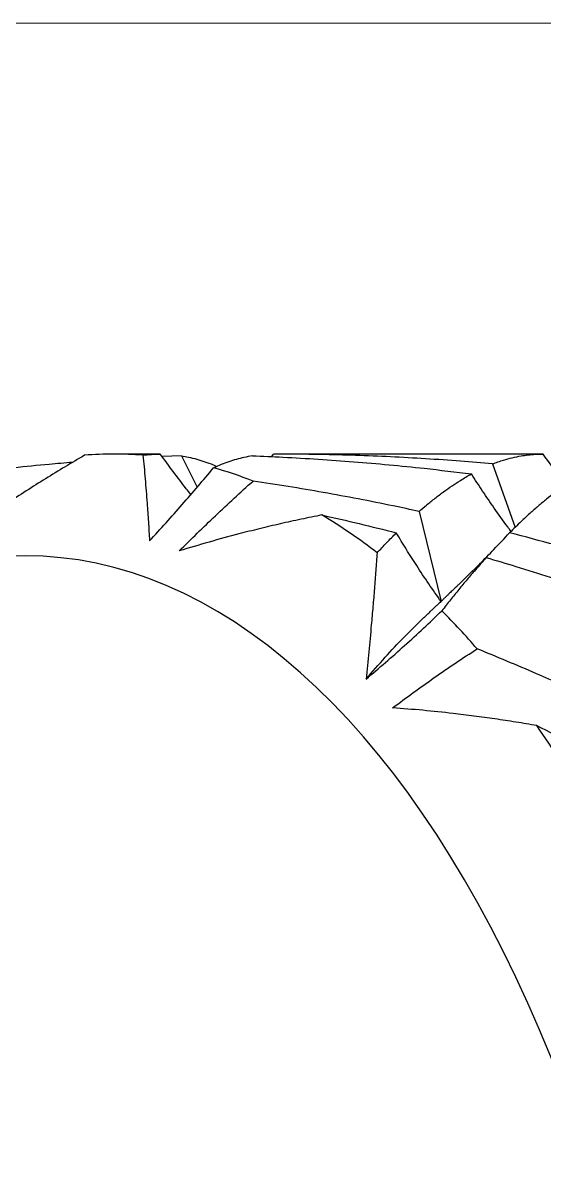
# Model space of a CAD drawing. Header units: inches. Extents: x 0.04 to 1.76, y 0.04 to 1.35.
# Drawn here: x 1.4794 to 1.513, y 1.274 to 1.3481 of the extents above; entities that cross this region are included whole.
import ezdxf

# ---------------------------------------------------------------- set-up
doc = ezdxf.new("R2010")
doc.units = ezdxf.units.IN
doc.header["$LTSCALE"] = 0.16341
doc.header["$MEASUREMENT"] = 0
doc.linetypes.add('SLD-Solid', pattern=[0])

msp = doc.modelspace()

# ---------------------------------------------------------------- linework, layer by layer
at = {"color": 7, "linetype": 'SLD-Solid', "lineweight": 18}
msp.add_line((1.7566575, 1.3481325), (0.0408525, 1.3481325), dxfattribs=at)
at = {"color": 7, "linetype": 'SLD-Solid', "lineweight": 25}
for p, q in [((1.4882930643, 1.3203334218), (1.4852889351, 1.3203334218)), ((1.4896603983, 1.320221694), (1.4884147742, 1.3201681812)), ((1.4896603983, 1.320221694), (1.4906737489, 1.3181949836)), ((1.4954772006, 1.3201672738), (1.4955993322, 1.3203334218)), ((1.5129778297, 1.3203334218), (1.4955993322, 1.3203334218)), ((1.5097155597, 1.3196977494), (1.5111772926, 1.315603172)), ((1.5049860432, 1.316633966), (1.5064070366, 1.3108205553)), ((1.5093137466, 1.3136625605), (1.5076513775, 1.3120371956))]:
    msp.add_line(p, q, dxfattribs=at)
at = {"color": 7, "linetype": 'SLD-Solid', "lineweight": 25, "flags": 128}
msp.add_lwpolyline([(1.4807469332, 1.3137412438), (1.4796058138, 1.3137711259), (1.4784647036, 1.3137412438), (1.4773243633, 1.3136516343), (1.4761855905, 1.3135023614), (1.4750491642, 1.3132935169), (1.4739158636, 1.3130252473), (1.4727864587, 1.312697727), (1.4716617286, 1.3123112033), (1.4705424433, 1.3118659237), (1.4694293727, 1.3113621999), (1.4683232685, 1.3108003711), (1.4672249007, 1.3101808314), (1.4661350208, 1.3095039932), (1.4650543713, 1.3087703333), (1.4639836948, 1.3079803375), (1.4629237244, 1.307134574), (1.4618751845, 1.3062335928), (1.460838799, 1.3052780355), (1.4598152738, 1.3042685439), (1.4588053147, 1.30320581), (1.4578096092, 1.302090567), (1.4568288447, 1.3009235803), (1.4558636812, 1.2997056429), (1.454914797, 1.2984375934), (1.4539828338, 1.2971202981), (1.4530684332, 1.295754669), (1.4521722185, 1.2943416273), (1.4512948038, 1.2928821539), (1.4504367941, 1.2913772477), (1.4495987761, 1.2898279309), (1.4487813272, 1.288235276), (1.4479849975, 1.2866003691), (1.4472103368, 1.2849243285), (1.446457886, 1.2832083091), (1.4457281492, 1.2814534798), (1.4450216307, 1.2796610503), (1.444338807, 1.2778322491), (1.4436801639, 1.2759683226), (1.4430461415, 1.2740705543), (1.4424371705, 1.2721402411), (1.4418536726, 1.2701787075), (1.4412960511, 1.2681872964), (1.440764691, 1.2661673736), (1.4402599406, 1.2641203278), (1.4397821665, 1.2620475546), (1.4393316714, 1.2599504792), (1.4389087942, 1.2578305386), (1.4385137917, 1.2556891832), (1.4381469663, 1.2535278843), (1.4378085472, 1.25134812), (1.4374987728, 1.2491513842), (1.437217863, 1.246939185), (1.4369660011, 1.2447130346), (1.4367433613, 1.2424744628), (1.4365500994, 1.2402250015), (1.4363863347, 1.2379661929), (1.4362522045, 1.2356995854), (1.4361477822, 1.2334267323), (1.4360731412, 1.2311491907), (1.4360283364, 1.2288685219), (1.4360133954, 1.2265862891), (1.4360283364, 1.2243040563), (1.4360731412, 1.2220233875), (1.4361477822, 1.2197458459), (1.4362522045, 1.2174729927), (1.4363863347, 1.2152063853), (1.4365500994, 1.2129475767), (1.4367433613, 1.2106981153), (1.4369660011, 1.2084595436), (1.437217863, 1.2062333932), (1.4374987728, 1.204021194), (1.4378085472, 1.2018244582), (1.4381469663, 1.1996446939), (1.4385137917, 1.197483395), (1.4389087942, 1.1953420396), (1.4393316714, 1.1932220989), (1.4397821665, 1.1911250236), (1.4402599406, 1.1890522503), (1.440764691, 1.1870052045), (1.4412960511, 1.1849852818), (1.4418536726, 1.1829938707), (1.4424371705, 1.1810323371), (1.4430461415, 1.1791020239), (1.4436801639, 1.1772042556), (1.444338807, 1.1753403291), (1.4450216307, 1.1735115279), (1.4457281492, 1.1717190984), (1.446457886, 1.1699642691), (1.4472103368, 1.1682482497), (1.4479849975, 1.1665722091), (1.4487813272, 1.1649373022), (1.4495987761, 1.1633446472), (1.4504367941, 1.1617953305), (1.4512948038, 1.1602904243), (1.4521722185, 1.1588309508), (1.4530684332, 1.1574179091), (1.4539828338, 1.15605228), (1.454914797, 1.1547349847), (1.4558636812, 1.1534669353), (1.4568288447, 1.1522489978), (1.4578096092, 1.1510820112), (1.4588053147, 1.1499667682), (1.4598152738, 1.1489040343), (1.460838799, 1.1478945426), (1.4618751845, 1.1469389854), (1.4629237244, 1.1460380042), (1.4639836948, 1.1451922407), (1.4650543713, 1.1444022448), (1.4661350208, 1.1436685849), (1.4672249007, 1.1429917468), (1.4683232685, 1.1423722071), (1.4694293727, 1.1418103783), (1.4705424433, 1.1413066545), (1.4716617286, 1.1408613749), (1.4727864587, 1.1404748512), (1.4739158636, 1.1401473309), (1.4750491642, 1.1398790613), (1.4761855905, 1.1396702168), (1.4773243633, 1.1395209439), (1.4784647036, 1.1394313344), (1.4796058138, 1.1394014523), (1.4807469332, 1.1394313344), (1.4818872643, 1.1395209439), (1.4830260371, 1.1396702168), (1.4841624634, 1.1398790613), (1.485295764, 1.1401473309), (1.4864251689, 1.1404748512), (1.4875498989, 1.1408613749), (1.4886691934, 1.1413066545), (1.489782264, 1.1418103783), (1.4908883591, 1.1423722071), (1.4919867269, 1.1429917468), (1.493076616, 1.1436685849), (1.4941572654, 1.1444022448), (1.495227942, 1.1451922407), (1.4962879123, 1.1460380042), (1.4973364523, 1.1469389854), (1.4983728378, 1.1478945426), (1.4993963629, 1.1489040343), (1.500406322, 1.1499667682), (1.5014020276, 1.1510820112), (1.5023827921, 1.1522489978), (1.5033479464, 1.1534669353), (1.5042968306, 1.1547349847), (1.5052287938, 1.15605228), (1.5061431944, 1.1574179091), (1.5070394091, 1.1588309508), (1.5079168238, 1.1602904243), (1.5087748335, 1.1617953305), (1.5096128515, 1.1633446472), (1.5104303095, 1.1649373022), (1.5112266393, 1.1665722091), (1.5120012954, 1.1682482497), (1.5127537508, 1.1699642691), (1.5134834875, 1.1717190984), (1.5141900061, 1.1735115279), (1.5148728206, 1.1753403291), (1.5155314683, 1.1772042556), (1.5161654907, 1.1791020239), (1.5167744617, 1.1810323371), (1.517357955, 1.1829938707), (1.5179155765, 1.1849852818), (1.5184469412, 1.1870052045), (1.5189516916, 1.1890522503), (1.5194294702, 1.1911250236), (1.5198799562, 1.1932220989), (1.5203028426, 1.1953420396), (1.5206978359, 1.197483395), (1.5210646659, 1.1996446939), (1.5214030849, 1.2018244582), (1.5217128548, 1.204021194), (1.5219937692, 1.2062333932), (1.5222456311, 1.2084595436), (1.5224682755, 1.2106981153), (1.5226615373, 1.2129475767), (1.5228252929, 1.2152063853), (1.5229594277, 1.2174729927), (1.5230638499, 1.2197458459), (1.523138491, 1.2220233875), (1.5231832957, 1.2243040563), (1.5231982322, 1.2265862891), (1.5231832957, 1.2288685219), (1.523138491, 1.2311491907), (1.5230638499, 1.2334267323), (1.5229594277, 1.2356995854), (1.5228252929, 1.2379661929), (1.5226615373, 1.2402250015), (1.5224682755, 1.2424744628), (1.5222456311, 1.2447130346), (1.5219937692, 1.246939185), (1.5217128548, 1.2491513842), (1.5214030849, 1.25134812), (1.5210646659, 1.2535278843), (1.5206978359, 1.2556891832), (1.5203028426, 1.2578305386), (1.5198799562, 1.2599504792), (1.5194294702, 1.2620475546), (1.5189516916, 1.2641203278), (1.5184469412, 1.2661673736), (1.5179155765, 1.2681872964), (1.517357955, 1.2701787075), (1.5167744617, 1.2721402411), (1.5161654907, 1.2740705543), (1.5155314683, 1.2759683226), (1.5148728206, 1.2778322491), (1.5141900061, 1.2796610503), (1.5134834875, 1.2814534798), (1.5127537508, 1.2832083091), (1.5120012954, 1.2849243285), (1.5112266393, 1.2866003691), (1.5104303095, 1.288235276), (1.5096128515, 1.2898279309), (1.5087748335, 1.2913772477), (1.5079168238, 1.2928821539), (1.5070394091, 1.2943416273), (1.5061431944, 1.295754669), (1.5052287938, 1.2971202981), (1.5042968306, 1.2984375934), (1.5033479464, 1.2997056429), (1.5023827921, 1.3009235803), (1.5014020276, 1.302090567), (1.500406322, 1.30320581), (1.4993963629, 1.3042685439), (1.4983728378, 1.3052780355), (1.4973364523, 1.3062335928), (1.4962879123, 1.307134574), (1.495227942, 1.3079803375), (1.4941572654, 1.3087703333), (1.493076616, 1.3095039932), (1.4919867269, 1.3101808314), (1.4908883591, 1.3108003711), (1.489782264, 1.3113621999), (1.4886691934, 1.3118659237), (1.4875498989, 1.3123112033), (1.4864251689, 1.312697727), (1.485295764, 1.3130252473), (1.4841624634, 1.3132935169), (1.4830260371, 1.3135023614), (1.4818872643, 1.3136516343), (1.4807469332, 1.3137412438)], dxfattribs=at)
at = {"color": 7, "linetype": 'SLD-Solid', "lineweight": 25}
for centre, radius, start, end in [((1.4852889351, 1.2968651494), 0.0234682589747038, 85.3990083778, 94.6009916222), ((1.4846659448, 1.2940447206), 0.0263634187850464, 68.6280869454, 74.460035627), ((1.4804906291, 1.2860448399), 0.0354103994869895, 52.0296333232, 59.0233897403), ((1.4701416582, 1.274404227), 0.0510122532139399, 40.8576150318, 44.6130765502), ((1.4527383542, 1.2611158031), 0.072931627140005, 30.5568240987, 34.8765175804)]:
    msp.add_arc(centre, radius, start, end, dxfattribs=at)
for points, knots in [([(1.483406401097409, 1.320257781638025), (1.482986084022635, 1.320009402902701), (1.482144190204963, 1.319511901054071), (1.480891777159753, 1.318743975826568), (1.479644775640775, 1.317959011477669), (1.478220173283974, 1.317035580508714), (1.476620714060818, 1.315966315156104), (1.475449719975207, 1.3151434638815), (1.474862850377485, 1.314731073757206)], [0, 0, 0, 0, 0.1438957801598134, 0.288222808389802, 0.4329841129956413, 0.5781821429308905, 0.7885966469580228, 1, 1, 1, 1]), ([(1.48717146906525, 1.320257781638025), (1.487358037966846, 1.320279843333611), (1.487730633010163, 1.320323902543651), (1.488105769350417, 1.320330251786269), (1.488293064289651, 1.320333421783102)], [0, 0, 0, 0, 0.5007283509053487, 1, 1, 1, 1]), ([(1.48717146906525, 1.320257781638025), (1.487196310003632, 1.320008303776021), (1.487246584311991, 1.319503398253914), (1.487315583937564, 1.31873642790196), (1.48738112452298, 1.317951187271013), (1.487451859550494, 1.317024273244656), (1.487525961353564, 1.315949030047695), (1.487572600558986, 1.315141217992565), (1.487596280325986, 1.314731073757206)], [0, 0, 0, 0, 0.1356783643228394, 0.2745925222656363, 0.416736435583298, 0.5621063834451079, 0.7776716237521681, 1, 1, 1, 1]), ([(1.490265262827516, 1.317722874318517), (1.490166791504889, 1.317846777052154), (1.489778641268569, 1.31833517178535), (1.489119790452913, 1.319204548761584), (1.488568885345574, 1.31995679532245), (1.488293064289651, 1.320333421783102)], [0, 0, 0, 0, 0.1451083993322488, 0.5719823598398792, 1, 1, 1, 1]), ([(1.489660398322749, 1.320221693992464), (1.489811784215316, 1.320194556865417), (1.490141164883475, 1.320135512757097), (1.490644335865619, 1.320008842912122), (1.49117130984992, 1.319843776868985), (1.491605438277261, 1.319685270187152), (1.491859264064499, 1.319572100847389), (1.491941793827862, 1.319535304590665)], [0, 0, 0, 0, 0.1931181925613429, 0.4201804951609827, 0.6510186900541683, 0.8865310524937337, 1, 1, 1, 1]), ([(1.494236022125402, 1.320221693992464), (1.494053520978246, 1.320188476950831), (1.493705500746704, 1.320125133773537), (1.493197296785079, 1.319992942586903), (1.49270698451338, 1.319839145698574), (1.492215143833388, 1.319658037656557), (1.491892172444424, 1.319516108100007), (1.49172898029802, 1.3194443934226)], [0, 0, 0, 0, 0.2113512308951458, 0.4030358463988459, 0.5980016319842681, 0.7968768170539516, 1, 1, 1, 1]), ([(1.494236022125402, 1.320221693992464), (1.494891519352776, 1.320194657476609), (1.496308190781205, 1.320136225712238), (1.498484422236072, 1.320009775854905), (1.500765059782025, 1.31984652174931), (1.503043958150287, 1.319648839068439), (1.505574999987881, 1.319395417844163), (1.507342722675661, 1.319178717709349), (1.50835328541155, 1.319054835675918)], [0, 0, 0, 0, 0.1388944422587915, 0.3001809614109871, 0.4614937629300715, 0.6229585888976381, 0.7844548793875119, 1, 1, 1, 1]), ([(1.509715559657919, 1.31969774941023), (1.50902971916495, 1.319756891700354), (1.507592558303606, 1.31988082282645), (1.505401474729106, 1.32003210013876), (1.503142804257399, 1.320157897611048), (1.50088219266133, 1.320249655556067), (1.498367461911255, 1.320318420800055), (1.496606187014754, 1.320327965459176), (1.495599332161445, 1.320333421783102)], [0, 0, 0, 0, 0.1460986901250256, 0.3061459938479174, 0.4661125702919875, 0.6261994608232287, 0.7863122401920141, 1, 1, 1, 1]), ([(1.509715559657919, 1.31969774941023), (1.509951310105268, 1.319784077627094), (1.510371746988991, 1.319938035199111), (1.510991779210644, 1.320103766629503), (1.511515305330181, 1.320210786586198), (1.512012806397145, 1.320281637703248), (1.512484246964077, 1.320325012884456), (1.512813513102914, 1.320330622411807), (1.51297782965219, 1.320333421783102)], [0, 0, 0, 0, 0.2252179241992933, 0.401653202671582, 0.5754504380379847, 0.7045142977020264, 0.8525411962087182, 1, 1, 1, 1]), ([(1.514635881431442, 1.318119920916208), (1.514358304593973, 1.318481098748652), (1.513796504600383, 1.319212102480095), (1.513252865125738, 1.319956712337942), (1.51297782965219, 1.320333421783102)], [0, 0, 0, 0, 0.4940847999918421, 0.9999999999999999, 0.9999999999999999, 0.9999999999999999, 0.9999999999999999]), ([(1.482631749582553, 1.319797176052699), (1.482130115301248, 1.319756236704875), (1.480867821438215, 1.319653218451456), (1.479608031445347, 1.319522914635985), (1.478848880698359, 1.3194443934226)], [0, 0, 0, 0, 0.3973989702365583, 1, 1, 1, 1]), ([(1.487596280325986, 1.314731073757205), (1.487952880245833, 1.315120213796473), (1.48866358175803, 1.31589576757249), (1.489706733140709, 1.317073018451715), (1.49072979638394, 1.318253309578712), (1.491396792903592, 1.319048407225193), (1.49172898029802, 1.3194443934226)], [0, 0, 0, 0, 0.2525742810356619, 0.5033790348336051, 0.7526655393597743, 1, 1, 1, 1]), ([(1.504986043175226, 1.316633966049684), (1.505145391817491, 1.316771396456355), (1.505484058149615, 1.317063479596116), (1.50601058136389, 1.317487754850814), (1.506557903589296, 1.317903041319169), (1.507100526288179, 1.318285655884905), (1.507692961660436, 1.318675391224485), (1.508115802077943, 1.318918369687692), (1.50835328541155, 1.319054835675918)], [0, 0, 0, 0, 0.1519358472957781, 0.3229117951062127, 0.4881636580962236, 0.6479438397036711, 0.8022718096422695, 1, 1, 1, 1]), ([(1.510912776694836, 1.315345232870202), (1.510841390049529, 1.31544039082246), (1.510469493354288, 1.315936126794069), (1.509858588223892, 1.316803210451548), (1.509075538584297, 1.317943981278344), (1.508594279118413, 1.318684177672384), (1.50835328541155, 1.319054835675918)], [0, 0, 0, 0, 0.0791686453795227, 0.4124378930653415, 0.7057745765018839, 0.9999999999999999, 0.9999999999999999, 0.9999999999999999, 0.9999999999999999]), ([(1.489518100987294, 1.314089681625423), (1.489902966312301, 1.314470742990697), (1.490674755358853, 1.315234903772855), (1.491854971981377, 1.316364827080358), (1.493053391484416, 1.317487682135718), (1.493866130841676, 1.318225568790447), (1.494273310553682, 1.318595247547705)], [0, 0, 0, 0, 0.2480039181606333, 0.497334249416051, 0.7481661325616374, 1, 1, 1, 1]), ([(1.504986043175226, 1.316633966049684), (1.504430610717375, 1.316753017856531), (1.503125797370601, 1.317032692521447), (1.501065738771043, 1.317442297161684), (1.498806194266915, 1.317860204139785), (1.496542581129537, 1.318247951637076), (1.495029553911388, 1.318479509817543), (1.494273310553682, 1.318595247547705)], [0, 0, 0, 0, 0.1564469797572113, 0.3675228272396632, 0.5784465040911814, 0.7892985483838115, 1, 1, 1, 1]), ([(1.514228774841115, 1.31819150039911), (1.514065101193935, 1.318075347933328), (1.513716794558954, 1.317828169018468), (1.513196076871051, 1.317420986939067), (1.512656474392071, 1.316971346933019), (1.512111390733301, 1.316490527763837), (1.511493098246471, 1.315919836585983), (1.511066902755028, 1.315498735131963), (1.510819152307801, 1.315253945884644)], [0, 0, 0, 0, 0.1336003435436675, 0.2843089702809796, 0.4399140877510562, 0.6011587991619598, 0.7681507949665062, 1, 1, 1, 1]), ([(1.49871594079539, 1.316404919037422), (1.498267529653222, 1.316314543584104), (1.497370174086991, 1.316133685196658), (1.496028696992375, 1.315836479701752), (1.494689820952157, 1.31552023952831), (1.4931562431003, 1.315132451489164), (1.491429203626, 1.314664695238056), (1.490155669277724, 1.314281513523174), (1.489518100987294, 1.314089681625423)], [0, 0, 0, 0, 0.1446170658866848, 0.2894061205034396, 0.4343797851015325, 0.5795468715220448, 0.7895089498820813, 1, 1, 1, 1]), ([(1.49871594079539, 1.316404919037422), (1.499516945441797, 1.316221989217979), (1.501120132470993, 1.315855860612984), (1.502714909928161, 1.315454682365539), (1.503512884436007, 1.315253945884644)], [0, 0, 0, 0, 0.4996326890255794, 1, 1, 1, 1]), ([(1.502277013195043, 1.313959887096305), (1.502482564384283, 1.314182746617464), (1.502887023551349, 1.31462126306018), (1.503306561098679, 1.315045373604424), (1.503512884436007, 1.315253945884644)], [0, 0, 0, 0, 0.5082124624099201, 1, 1, 1, 1]), ([(1.506407036613229, 1.310820555253484), (1.506137653340023, 1.311201723431279), (1.505598159453208, 1.311965088948824), (1.50485260879695, 1.313090062053193), (1.50415525033149, 1.314185650343236), (1.5037272091179, 1.314897510239958), (1.503512884436007, 1.315253945884644)], [0, 0, 0, 0, 0.2643863405420585, 0.5294865296660678, 0.7644090179770489, 1, 1, 1, 1]), ([(1.508885983791475, 1.313244321424294), (1.509194194706698, 1.313557722452219), (1.509845976866032, 1.314220480286643), (1.510483236344576, 1.314897219258681), (1.510819152307801, 1.315253945884644)], [0, 0, 0, 0, 0.4728741202996242, 0.9999999999999999, 0.9999999999999999, 0.9999999999999999, 0.9999999999999999]), ([(1.524536917016276, 1.311113922054646), (1.523875078319935, 1.311341200372705), (1.522488762118843, 1.311817267451019), (1.520368175424897, 1.312509694685679), (1.518177465444901, 1.313195926520295), (1.515979098528749, 1.31385018790912), (1.513528819460616, 1.314545822278891), (1.511804393872254, 1.314996470420016), (1.510819152307801, 1.315253945884644)], [0, 0, 0, 0, 0.1464665246206852, 0.3067951709715432, 0.4668988076192726, 0.626954847037609, 0.7868625978430553, 1, 1, 1, 1]), ([(1.502277013195043, 1.313959887096305), (1.502249308155211, 1.313579668163981), (1.502193543329292, 1.312814361826217), (1.502102274903933, 1.311659673326367), (1.502004792560145, 1.31049091333726), (1.501884663194428, 1.309129688776265), (1.501739143120913, 1.307571073692568), (1.501621113872845, 1.306407420976218), (1.501561594183518, 1.305820615169232)], [0, 0, 0, 0, 0.1399683451146755, 0.2817289001048062, 0.4252671648936045, 0.5705707093284274, 0.7834477607320184, 1, 1, 1, 1]), ([(1.509313746594469, 1.313662560462051), (1.509079066320342, 1.313399037903228), (1.508662713046834, 1.312931514672241), (1.508075354564066, 1.312241153260173), (1.507538478707721, 1.311593528186371), (1.506996199260497, 1.310922167302326), (1.506637238283711, 1.310463233400923), (1.506455535402323, 1.310230925106584)], [0, 0, 0, 0, 0.23697887295361, 0.4204312862400749, 0.608705057520841, 0.8019299502758986, 1, 1, 1, 1]), ([(1.509313746594469, 1.313662560462051), (1.50995130211266, 1.313473164803705), (1.511329885004132, 1.313063635583325), (1.513440223945324, 1.312400411511417), (1.515646847390078, 1.311676475870818), (1.517846114507784, 1.310920624610365), (1.520283760601686, 1.31004906355099), (1.521978328740853, 1.30940359372877), (1.522947497760808, 1.309034432205811)], [0, 0, 0, 0, 0.1385406182910034, 0.299565638913815, 0.4607723363354754, 0.6222832348882131, 0.7839736398889434, 1, 1, 1, 1]), ([(1.507651377497194, 1.312037195638367), (1.507621142952043, 1.312007650559648), (1.507563827492843, 1.311951642118132), (1.50748246309563, 1.311872379990872), (1.50741051571765, 1.311802424233221), (1.507325887295958, 1.311720317120873), (1.507228622772615, 1.311626204110311), (1.507113605616302, 1.311515220111736), (1.507001841559447, 1.311407711038134), (1.506885857628719, 1.311296508420526), (1.506774138946805, 1.311189727284122), (1.506673238300702, 1.311093590937843), (1.506592494063151, 1.311016847359638), (1.506517889558579, 1.310946061875802), (1.506433076877791, 1.31086577630152), (1.506336868205919, 1.310774934028488), (1.506252366699383, 1.31069538900072), (1.50619063986783, 1.310637365098182), (1.50614159710826, 1.310591363284987), (1.506079326098296, 1.310532985716385), (1.505990205614556, 1.310449643639173), (1.505870077950876, 1.310337575010445), (1.505779480148006, 1.31025348402911), (1.505729025191628, 1.310206652796337)], [0, 0, 0, 0, 0.0477742848727846, 0.0905654463035395, 0.1283708767420676, 0.1611831218459899, 0.2238224168172184, 0.28132522590641, 0.3418139496514931, 0.399080940581851, 0.4629147566734175, 0.5164660945495075, 0.5565831797888952, 0.5888070577615402, 0.6326902544466235, 0.6885661157881676, 0.7383447159703392, 0.7638429726858121, 0.7843070927367827, 0.814335628834058, 0.860305888780713, 0.9222027459333298, 1, 1, 1, 1]), ([(1.501561594183518, 1.305820615169232), (1.501980841624308, 1.306177089598195), (1.502818641515588, 1.306889447525213), (1.504050944706576, 1.307984871319532), (1.505265568708957, 1.30909598285026), (1.506059199720169, 1.309852916111985), (1.506455535402323, 1.310230925106584)], [0, 0, 0, 0, 0.250547471209129, 0.5006796075938187, 0.7506416892206864, 1, 1, 1, 1]), ([(1.501561594183518, 1.305820615169232), (1.501970036853183, 1.306291885626434), (1.502768426967984, 1.307213086329426), (1.503992521814822, 1.308513046211057), (1.504970711367024, 1.309503889836486), (1.505559051977915, 1.310040650476307), (1.505728869364863, 1.310195579929728)], [0, 0, 0, 0, 0.3094248592527654, 0.6048382484219623, 0.8859413495643514, 1, 1, 1, 1]), ([(1.503275156956296, 1.303965946677439), (1.503718974484188, 1.30429628053069), (1.504607017087258, 1.304957251575068), (1.505962289369825, 1.305919077594927), (1.507332808385982, 1.306861848487363), (1.508260350825664, 1.307470938977057), (1.50872414394641, 1.307775498603601)], [0, 0, 0, 0, 0.2495887477620315, 0.4994066870514102, 0.7496915236384525, 1, 1, 1, 1]), ([(1.51889882966347, 1.303288182745406), (1.518374057919416, 1.303536390656258), (1.51732501630733, 1.304032569099328), (1.51574352403174, 1.304758448051354), (1.514157361543322, 1.305470470576926), (1.512459632032376, 1.306213348093838), (1.510650206200023, 1.306985365136121), (1.509365925306647, 1.307512218987079), (1.50872414394641, 1.307775498603601)], [0, 0, 0, 0, 0.1565862586283274, 0.3130227628360208, 0.4693717608332613, 0.6255639669687747, 0.8128866762402123, 1, 1, 1, 1]), ([(1.512570461822875, 1.302818814196108), (1.512121252892177, 1.302896095450408), (1.511223675650173, 1.303050513340065), (1.509874344212288, 1.303256392416474), (1.508524751612253, 1.303443150821629), (1.506975604512256, 1.303632649327403), (1.505226566437119, 1.303816553118254), (1.503925201948585, 1.303916181348336), (1.503275156956296, 1.303965946677439)], [0, 0, 0, 0, 0.1459341281139361, 0.2915951649117881, 0.4369936518236534, 0.582137696206608, 0.7912734668568115, 1, 1, 1, 1]), ([(1.512570461822875, 1.302818814196108), (1.513325522265806, 1.302450696228191), (1.514836883156196, 1.301713855747448), (1.516334155970638, 1.300948793641279), (1.517083406600802, 1.300565948738445)], [0, 0, 0, 0, 0.4995897721929554, 0.9999999999999999, 0.9999999999999999, 0.9999999999999999, 0.9999999999999999])]:
    msp.add_open_spline(points, degree=3, knots=knots, dxfattribs=at)

doc.saveas('drawing.dxf')
